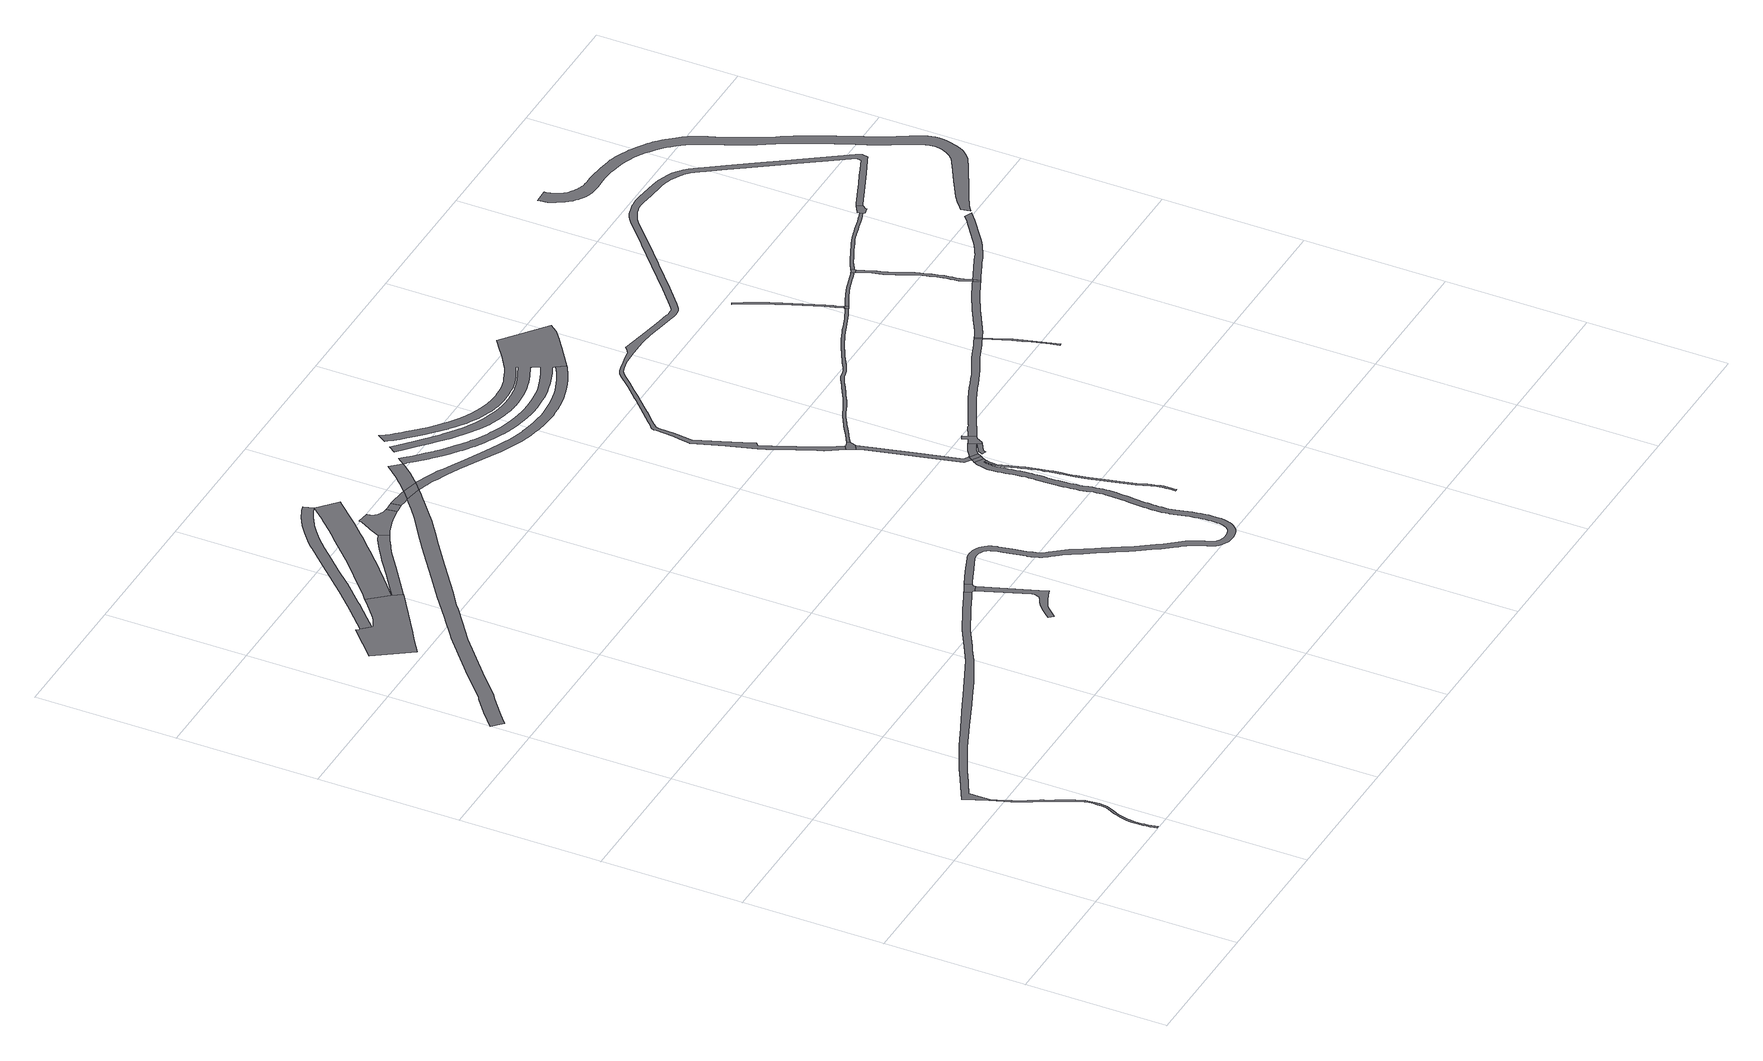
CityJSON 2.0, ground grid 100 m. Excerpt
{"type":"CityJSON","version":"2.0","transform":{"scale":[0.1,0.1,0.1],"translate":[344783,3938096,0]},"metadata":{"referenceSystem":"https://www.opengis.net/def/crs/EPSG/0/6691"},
"CityObjects":{
"road1":{"type":"Road","attributes":{"RoadStructureAttribute.sectionType":"1"},"geometry":[{"type":"MultiSurface","lod":"1","boundaries":[[[0,1,2,3,4,5,6,7,8,9,10,11,12,13,14,15,16,17,18,19,20,21,22,23,24,25,26,27,28,29,30,31,32,33,34,35,36,37,38,39,40,41,42,43,44,45,46,47,48,49,50,51,52,53,54,55,56,57,58,59,60,61,62,63,64,65,66,67,68,69,70,71,72,73,74,75,76,77,78,79,80,81,82,83,84,85,86,87,88,89,90,91,92,93,94,95,96,97,98,99,100,101,102,103,104,105,106,107,108,109,110,111,112,113,114,115,116,117,118,119,120,121,122,123,124,125,126,127,128,129,130,131,132,133,134,135,136,137,138,139,140,141,142,143,144,145,146,147,148,149,150]]]}]},
"road2":{"type":"Road","geometry":[{"type":"MultiSurface","lod":"1","boundaries":[[[151,152,153,154,155,156,157,158,159,160,161,162,163,164,165,166,167,168,169,170,171,172]]]}]},
"road3":{"type":"Road","attributes":{"function":"3","RoadStructureAttribute.sectionType":"1"},"geometry":[{"type":"MultiSurface","lod":"1","boundaries":[[[173,174,175,176,177,178,179,180,181,182,183,184,185,186,187,188,189,190,191,192,193,194,195,196,197,198,199,200,201,202,203,204,205,206,207,208,209,210,211,212,213,214,215,216,217,218,219]]]}]},
"road4":{"type":"Road","attributes":{"function":"1","RoadStructureAttribute.sectionType":"1"},"geometry":[{"type":"MultiSurface","lod":"1","boundaries":[[[220,221,222,223,224,225,226,227,228,229,230,231,232,233,234,235,236,237,156,155,238,239,240,241,242,243,244,245,246,247,248,249,250,251,252,253,254]]]}]},
"road5":{"type":"Road","attributes":{"function":"1","RoadStructureAttribute.sectionType":"1"},"geometry":[{"type":"MultiSurface","lod":"1","boundaries":[[[169,255,256,257,258,259,260,261,262,263,264,265,266,267,268,269,270,170]]]}]},
"road6":{"type":"Road","attributes":{"function":"3","RoadStructureAttribute.sectionType":"1"},"geometry":[{"type":"MultiSurface","lod":"1","boundaries":[[[171,271,272,273,274,275,276,277,278,279,280,281,282,283,284,285,286,287,288,289,290,291,292,293,294,295,296,297,298,299,300,172]]]}]},
"road7":{"type":"Road","attributes":{"RoadStructureAttribute.sectionType":"1"},"geometry":[{"type":"MultiSurface","lod":"1","boundaries":[[[301,302,303,304,305,306,307,308,309,310,311,312,313,314,315,316,317,318,319,320,321,322,323]]]}]},
"road8":{"type":"Road","geometry":[{"type":"MultiSurface","lod":"1","boundaries":[[[324,0,150,325,326,327,301,323,328,329,330,331,332]]]}]},
"road9":{"type":"Road","geometry":[{"type":"MultiSurface","lod":"1","boundaries":[[[333,334,335,336,337,338,339,340,341,342,343,344,345,346,347,348,349,350,351,352,353,354,355,356,357,260,259,358,359,360,361,362,363,364,365,366]]]}]},
"road10":{"type":"Road","attributes":{"function":"1","RoadStructureAttribute.sectionType":"1"},"geometry":[{"type":"MultiSurface","lod":"1","boundaries":[[[367,368,369,366,365,370,371,372]]]}]},
"road11":{"type":"Road","attributes":{"function":"1","RoadStructureAttribute.sectionType":"7"},"geometry":[{"type":"MultiSurface","lod":"1","boundaries":[[[373,374,375,376,377,372,371,378,197]]]}]},
"road12":{"type":"Road","geometry":[{"type":"MultiSurface","lod":"1","boundaries":[[[196,379,373,197]]]}]},
"road13":{"type":"Road","attributes":{"RoadStructureAttribute.sectionType":"1"},"geometry":[{"type":"MultiSurface","lod":"1","boundaries":[[[331,380,381,382,383,384,385,386,387,388,389,390,391,392,393,394,395,396,397,398,399,400,401,402,403,404,405,406,407,408,409,410,411,412,413,414,415,416,417,418,419,420,421,422,423,424,425,426,427,428,429,430,431,432,433,434,435,436,437,438,439,440,441,442,443,444,445,446,447,448,449,450,451,452,453,454,455,456,457,458,459,460,461,462,463,464,465,466,467,468,469,470,471,472,473,474,475,476,477,478,479,480,481,482,483,484,485,486,487,488,489,490,491,492,493,494,495,496,497,498,499,500,501,502,503,504,505,506,507,508,509,510,511,512,513,514,515,516,517,518,519,520,521,522,523,524,525,526,527,528,529,530,531,532,533,534,535,536,537,538,539,540,541,542,543,544,545,546,547,548,549,550,551,552,553,554,555,556,557,558,559,560,561,562,563,564,565,566,567,568,569,570,571,572,573,574,575,576,577,578,579,580,581,582,583,584,585,586,587,588,589,590,591,592,593,594,595,596,597,598,599,600,601,602,603,604,605,606,607,608,609,610,611,612,613,614,615,616,617,618,619,620,621,622,623,624,625,626,627,628,629,630,631,632,633,634,635,636,637,638,639,640,641,642,643,644,645,646,647,648,649,650,651,652,653,654,655,656,657,658,659,660,661,662,663,664,665,666,667,668,669,670,671,672,673,674,675,676,677,678,679,680,681,682,683,684,685,686,687,688,689,690,691,692,693,694,695,696,697,698,699,700,701,702,703,704,705,706,707,708,332]]]}]},
"road14":{"type":"Road","attributes":{"function":"3","RoadStructureAttribute.sectionType":"1"},"geometry":[{"type":"MultiSurface","lod":"1","boundaries":[[[709,710,711,712,373,379,713,714,715,716]]]}]},
"road15":{"type":"Road","attributes":{"function":"1","RoadStructureAttribute.sectionType":"7"},"geometry":[{"type":"MultiSurface","lod":"1","boundaries":[[[717,718,719,720,721,722,723,724,725,726,727,728,729,730,731,732,733,734,735,736,737,738,739,740,741,742,743,744,745,746,747,748,749,750,751,752,753,754,755,756,379,196,757,758,759,760,761,762,763,764,765,766,767,768,769,770,771,772,773,774,775,776,777,778,779,780,781,782,783,784,785,786,787,788,789,790,791,792,793,794,795,796,797,798,799,800]]]}]},
"road16":{"type":"Road","attributes":{"RoadStructureAttribute.sectionType":"1"},"geometry":[{"type":"MultiSurface","lod":"1","boundaries":[[[801,802,803,804,805,806,807,808,809,810,811,812,813,814,815,816,817,818,819,820,821,822,823,824,825,826,827,828,829,830,831,832,833,834,835,836,837,838,839,840,841,842,843,844,845,846,847,848,849,850,851,852,853,854,855,856,857,858,859,860,861,862,863,864,865,866,867,868,869,870,871,872,873,874,875,876,877,878,879,880,881,882,883,884,885,886,887,888,889,890,891,892,893,894,895,896,897,898,899,900,901,902,903,904,905,906,907,908,909,910,911,912,913,914,915,916,917,918,919,920,921,922,923,924,925,926,927,928,929,545,544]]]}]},
"road17":{"type":"Road","attributes":{"RoadStructureAttribute.sectionType":"1"},"geometry":[{"type":"MultiSurface","lod":"1","boundaries":[[[930,931,932,933,934,935,936,937,938]]]}]},
"road18":{"type":"Road","geometry":[{"type":"MultiSurface","lod":"1","boundaries":[[[939,933,932,940,941,942,943,944,945,946,947,948,949,950,951,952]]]}]},
"road19":{"type":"Road","geometry":[{"type":"MultiSurface","lod":"1","boundaries":[[[953,954,955,937,956,957,958,549,548]]]}]},
"road20":{"type":"Road","geometry":[{"type":"MultiSurface","lod":"1","boundaries":[[[938,937,955,959,960,961,962,963]]]}]},
"road21":{"type":"Road","attributes":{"RoadStructureAttribute.sectionType":"1"},"geometry":[{"type":"MultiSurface","lod":"1","boundaries":[[[962,964,965,966,967,968,969,970,971,972,973,974,975,976,977,978,979,980,981,982,963]]]}]},
"road22":{"type":"Road","geometry":[{"type":"MultiSurface","lod":"1","boundaries":[[[983,984,985,986,987,988]]]}]},
"road23":{"type":"Road","geometry":[{"type":"MultiSurface","lod":"1","boundaries":[[[799,989,990,991,992,993,994,995,996,997,998,999,1000,1001,1002,1003,1004,1005,1006,1007,1008,1009,1010,1011,1012,1013,1014,1015,1016,1017,1018,1019,1020,1021,1022,1023,1024,1025,1026,1027,1028,1029,1030,1031,1032,1033,1034,1035,1036,1037,1038,1039,1040,1041,1042,1043,1044,1045,1046,1047,1048,1049,1050,1051,1052,1053,1054,1055,1056,1057,1058,1059,1060,1061,1062,1063,1064,1065,1066,1067,1068,1069,1070,1071,1072,1073,1074,1075,1076,1077,1078,1079,1080,1081,1082,1083,1084,1085,1086,1087,1088,1089,1090,1091,1092,1093,1094,1095,1096,1097,1098,1099,1100,1101,1102,1103,1104,1105,1106,1107,1108,1109,1110,1111,1112,1113,1114,1115,1116,1117,1118,1119,1120,1121,1122,1123,1124,1125,1126,1127,1128,1129,1130,1131,1132,1133,1134,1135,1136,1137,1138,1139,1140,1141,1142,1143,1144,1145,1146,1147,1148,1149,1150,1151,1152,1153,1154,1155,1156,1157,1158,1159,1160,1161,1162,1163,1164,1165,1166,1167,1168,1169,1170,1171,1172,1173,1174,1175,1176,1177,1178,1179,1180,1181,1182,1183,1184,1185,1186,1187,1188,1189,1190,1191,1192,1193,1194,1195,1196,1197,1198,1199,1200,1201,1202,1203,1204,1205,1206,1207,1208,1209,1210,1211,1212,715,1213,1214,1215,1216,1217,1218,1219,1220,1221,1222,1223,1224,1225,1226,1227,1228,1229,1230,1231,1232,1233,1234,1235,1236,1237,1238,1239,1240,1241,1242,1243,1244,1245,1246,1247,1248,1249,1250,1251,1252,1253,1254,1255,1256,1257,1258,1259,800]]]}]},
"road24":{"type":"Road","geometry":[{"type":"MultiSurface","lod":"1","boundaries":[[[1260,1261,1262,1263,974,973,988,987,1264,1265,1266,1267]]]}]},
"road25":{"type":"Road","attributes":{"RoadStructureAttribute.sectionType":"1"},"geometry":[{"type":"MultiSurface","lod":"1","boundaries":[[[1268,1269,1270,1271,1272,1273,1274,1275,1276,1277,1278,1279,1280,1281,1282,1283,1284,1285,1286,1287,1288,1289,1290,1291,1292,1293,1294,1295,1296,1297,1298,1299,1300,1301,1302,1303,1304,1305,1306,1307,1308,1309,1310,1311,1312,1313,1314,1315,1316,1317,1318,1319,1320,1321,1322,1323,1324,1325,1326,1327,1328,1329,1330,1331,1332,1333,1334,1335,1336,1337,1338,1339,1340,1341,1342,1343,1344,1345,1346,1347,1348,1349,1350,1351,1352,1353,1354,1355,1356,1357,1358,1359,1360,1361,1362,1363,1364,1365,1366,1367,1368,1369,1370,1371,1372,1373,1374,1375,942,941]]]}]},
"road26":{"type":"Road","attributes":{"RoadStructureAttribute.sectionType":"1"},"geometry":[{"type":"MultiSurface","lod":"1","boundaries":[[[1266,1376,1377,1378,1379,1380,1381,1382,1383,1384,1385,1386,1387,1388,1389,1390,1391,1392,1393,1394,1395,1396,1397,1398,1399,1400,1401,1402,1403,1404,1405,1406,1407,1408,1409,1410,1411,1412,1413,1414,1415,1416,1417,1418,1419,1420,1421,1422,1423,1424,1425,1426,1427,1428,1429,1430,1431,1432,1433,1267]]]}]},
"road27":{"type":"Road","geometry":[{"type":"MultiSurface","lod":"1","boundaries":[[[1434,1402,1401,1435]]]}]},
"road28":{"type":"Road","attributes":{"RoadStructureAttribute.sectionType":"1"},"geometry":[{"type":"MultiSurface","lod":"1","boundaries":[[[1401,1436,1437,1438,1439,1440,1441,1442,1443,1444,1445,1446,1447,1448,1449,1450,1451,1435]]]}]},
"road29":{"type":"Road","attributes":{"RoadStructureAttribute.sectionType":"1"},"geometry":[{"type":"MultiSurface","lod":"1","boundaries":[[[1452,1453,1454,1455,1456,1457,1458,1459,1460,1461,1462,1463,1464,1465,1466,1467,1468,1469,1470,1471,1472,1473,1474,1475,1476,1477,1478,1479,1480,1481,1482,1483,1484,1485,1486,1487,1488,1489,1490,1491,1492,1493,1494,1495]]]}]},
"road30":{"type":"Road","geometry":[{"type":"MultiSurface","lod":"1","boundaries":[[[1496,1497,1498,1495,1494,1499,1500,1324,1323,1501]]]}]},
"road31":{"type":"Road","attributes":{"RoadStructureAttribute.sectionType":"1"},"geometry":[{"type":"MultiSurface","lod":"1","boundaries":[[[951,1502,1503,1504,1505,1506,1507,1508,1509,1510,1511,1512,1513,1514,1515,1516,1517,1518,1519,1520,1521,1522,1523,1524,1525,1526,1527,1528,1529,1530,1531,1532,1533,1534,1535,1536,1537,1538,1539,1540,1541,1542,1543,1544,1545,1546,1547,1548,1549,1550,1551,1552,1553,1554,1555,1556,1557,1558,1559,1560,1561,1562,1563,1564,1565,1566,1567,1568,1569,1570,1571,1572,1573,1574,1575,1576,1577,1578,1579,1580,1581,1582,1583,1584,1585,1586,1587,1588,1589,1590,1591,1592,1593,1594,1595,1596,1597,1598,1599,1600,1601,1602,1603,1604,1605,1606,1607,1608,1609,1610,1611,1612,1613,1614,1615,1616,1617,1618,1619,1620,1621,1622,1623,1624,1625,1626,1627,1628,1629,1630,1631,1632,1633,1634,1635,1636,1637,1638,1639,1640,1641,1642,1643,1644,1645,1646,1647,1648,1649,1650,1651,1652,1653,1654,1655,1656,1657,1658,1659,1660,1661,1662,1663,1664,1665,1666,1667,1668,1669,1670,1671,1672,1673,1674,1675,1676,1677,1678,1679,1680,1681,1682,1683,1684,1685,1686,1687,1688,1689,1690,1691,1692,1693,1694,1695,1696,1697,1698,1699,1700,1701,1702,1703,952]]]}]},
"road32":{"type":"Road","attributes":{"RoadStructureAttribute.sectionType":"1"},"geometry":[{"type":"MultiSurface","lod":"1","boundaries":[[[1704,1705,1706,1707,1708,1709,1710,1711,1712,1713,1714,1715,1716,1717,1718,1719,1720,1721,1722,1723,1724,1725,1726,1727,1728,1729,1730,1731,1732,1733,1734,1735,1736,1737,1434,1435]]]}]},
"road33":{"type":"Road","attributes":{"RoadStructureAttribute.sectionType":"1"},"geometry":[{"type":"MultiSurface","lod":"1","boundaries":[[[1738,1739,1740,1741,1742,1743,1744,1745,1746,1747,1748,1749,1750,1751,1752,1753,1754,1755,1756,1757,1758,1759,1760,1761,1762,1763,1764,1765,1766,1767,1496,1501]]]}]},
"road34":{"type":"Road","geometry":[{"type":"MultiSurface","lod":"1","boundaries":[[[1768,1769,1770,1771,1772,1773,1754,1753,1774,1775,1776,1777,1778]]]}]},
"road35":{"type":"Road","attributes":{"RoadStructureAttribute.sectionType":"1"},"geometry":[{"type":"MultiSurface","lod":"1","boundaries":[[[1777,1779,1780,1781,1782,1783,1784,1785,1786,1787,1788,1789,1790,1791,1792,1793,1794,1795,1796,1797,1798,1799,1800,1801,1802,1803,1804,1805,1806,1807,1720,1808,1809,1810,1811,1812,1813,1814,1815,1816,1817,1818,1819,1820,1821,1822,1823,1824,1825,1826,1827,1828,1829,1830,1831,1832,1833,1834,1835,1836,1837,1778]]]}]},
"road36":{"type":"Road","geometry":[{"type":"MultiSurface","lod":"1","boundaries":[[[1838,1808,1720,1719]]]}]},
"road37":{"type":"Road","attributes":{"RoadStructureAttribute.sectionType":"1"},"geometry":[{"type":"MultiSurface","lod":"1","boundaries":[[[1839,1840,1841,1842,1843,1844,1845,1846,1847,1848,1849,1850,1851,1852,1853,1854,1855,1856,1857,1858,1772,1771,1859,1860,1861,1862,1863,1864,1865,1866,1867,1868,1869,1870,1871,1872,1873,1874,1875,1876,1877,1878,1879]]]}]},
"road38":{"type":"Road","attributes":{"RoadStructureAttribute.sectionType":"1"},"geometry":[{"type":"MultiSurface","lod":"1","boundaries":[[[1880,1881,1882,1883,1884,1885,1886,1887,1888,1889,1890,1891,1892,1893,1894,1895,1896,1897,1898,1808,1838,1899,1900,1901,1902,1903,1904,1905,1906,1907,1908,1909,1910,1911,1912,1913,1914,1915,1916,1917,1918,1919,1920,1921,1922]]]}]},
"road39":{"type":"Road","geometry":[{"type":"MultiSurface","lod":"1","boundaries":[[[1923,1924,1925,1926,1927,1604,1603,1928,1929,1930,1839,1879]]]}]},
"road40":{"type":"Road","attributes":{"RoadStructureAttribute.sectionType":"1"},"geometry":[{"type":"MultiSurface","lod":"1","boundaries":[[[1931,1932,1933,1934,1935,1936,1937,1938,1939,1940,1941,1942,1943,1944,1945,1946,1947,1948,1949,1950,1951,1952,1953,1954,1955,1956,1957,1958,1959,1960,1961,1962,1963,1964,1965,1966,1967,1968,1969,1970,1971,1972,1973,1974,1975,1976,1977,1978,1979,1980,1981,1982,1983,1984,1985,1986,1987,1988,1989,1990,1991,1992,1993,1994,1995,1996,1997,1998,1999,2000,2001,2002,2003,2004,2005,2006,2007,2008,2009,2010,2011,2012,2013,2014,2015,2016,2017,2018,2019,2020,2021,2022,2023,2024,2025,2026,2027,2028,2029,2030,2031,2032,2033,2034,2035,2036,2037,2038,2039,2040,2041,2042,2043,2044,2045,2046,2047,2048,2049,2050,2051,2052,2053,2054,2055,2056,2057,2058,2059,2060,2061,2062,2063,2064,2065,2066,2067,2068,2069,2070,2071,2072,2073,2074,2075,2076,2077,2078,2079,2080,2081,2082,2083,2084,2085,2086,2087,2088,2089,2090,2091,2092,2093,2094,2095,2096,2097,2098,2099,2100,2101,2102,2103,2104,2105,2106,2107,2108,2109,2110,2111,2112,2113,2114,2115,2116,2117,2118,2119,2120,2121,2122,2123,2124,2125,2126,2127,2128,2129,2130,2131,2132,2133,2134,2135,2136,2137,2138,2139,2140,2141,2142,2143,2144,2145,2146]]]}]}
},
"vertices":[
[2637,2237,0],[2587,2215,0],[2526,2187,0],[2465,2159,0],[2404,2130,0],[2371,2115,0],[2337,2099,0],[2303,2083,0],[2270,2066,0],[2228,2043,0],[2217,2037,0],[2191,2022,0],[2188,2020,0],[2149,1996,0],[2110,1973,0],[1976,1897,0],[1635,1746,0],[1580,1722,0],[1537,1703,0],[1242,1572,0],[1205,1555,0],[1126,1521,0],[1119,1517,0],[1092,1504,0],[1064,1490,0],[1036,1476,0],[1009,1462,0],[975,1445,0],[940,1427,0],[906,1410,0],[872,1392,0],[619,1253,0],[686,1090,0],[702,1046,0],[718,1002,0],[734,958,0],[754,915,0],[767,889,0],[782,863,0],[797,838,0],[811,813,0],[821,795,0],[830,777,0],[839,759,0],[848,740,0],[863,712,0],[879,684,0],[893,657,0],[907,628,0],[919,600,0],[931,571,0],[941,542,0],[948,513,0],[951,484,0],[952,454,0],[950,425,0],[946,396,0],[938,372,0],[926,348,0],[914,323,0],[903,298,0],[896,273,0],[889,248,0],[883,223,0],[879,198,0],[877,173,0],[876,147,0],[877,122,0],[879,96,0],[882,73,0],[886,50,0],[890,27,0],[895,5,0],[909,8,0],[905,30,0],[901,53,0],[896,75,0],[894,98,0],[892,122,0],[891,147,0],[892,172,0],[894,196,0],[898,221,0],[903,245,0],[910,269,0],[917,293,0],[927,317,0],[940,341,0],[952,366,0],[960,393,0],[965,423,0],[967,454,0],[966,485,0],[963,516,0],[955,546,0],[945,576,0],[933,606,0],[920,634,0],[907,663,0],[892,692,0],[876,719,0],[861,747,0],[852,765,0],[843,784,0],[834,802,0],[824,820,0],[810,846,0],[795,871,0],[781,896,0],[767,921,0],[748,963,0],[744,975,0],[732,1007,0],[716,1051,0],[700,1095,0],[697,1171,0],[698,1240,0],[881,1340,0],[895,1348,0],[929,1365,0],[935,1368,0],[963,1383,0],[997,1400,0],[1031,1418,0],[1059,1431,0],[1086,1445,0],[1114,1459,0],[1140,1472,0],[1354,1563,0],[1571,1653,0],[1637,1681,0],[1788,1747,0],[1999,1853,0],[2034,1872,0],[2068,1891,0],[2101,1911,0],[2135,1930,0],[2174,1953,0],[2214,1977,0],[2243,1994,0],[2253,2000,0],[2281,2015,0],[2293,2022,0],[2325,2038,0],[2359,2054,0],[2392,2069,0],[2425,2085,0],[2486,2113,0],[2547,2141,0],[2608,2169,0],[2657,2191,0],
[850,5573,0],[726,5466,0],[697,5451,0],[639,5421,0],[631,5429,0],[579,5483,0],[577,5481,0],[574,5485,0],[556,5503,0],[551,5498,0],[344,5303,0],[519,5050,0],[566,5083,0],[638,5133,0],[661,5149,0],[687,5167,0],[956,5350,0],[1034,5403,0],[1037,5406,0],[995,5464,0],[991,5470,0],[880,5599,0],
[90,4230,0],[162,4291,0],[275,4382,0],[325,4417,0],[497,4577,0],[781,4824,0],[863,4886,0],[922,4930,0],[1044,5022,0],[1086,5055,0],[1135,5090,0],[1189,5130,0],[1430,5307,0],[1621,5447,0],[1636,5458,0],[1722,5521,0],[1828,5599,0],[1923,5675,0],[1990,5729,0],[2037,5770,0],[2055,5785,0],[2060,5790,0],[2090,5816,0],[2093,5819,0],[1967,5838,0],[1928,5805,0],[1918,5797,0],[1886,5771,0],[1816,5715,0],[1669,5613,0],[1541,5521,0],[1427,5438,0],[1283,5331,0],[1270,5322,0],[1109,5200,0],[938,5069,0],[892,5034,0],[780,4947,0],[748,4923,0],[720,4900,0],[432,4650,0],[263,4494,0],[243,4479,0],[234,4473,0],[120,4383,0],[2,4278,0],[71,4210,0],
[1603,6398,0],[1595,6395,0],[1567,6385,0],[1557,6382,0],[1496,6354,0],[1422,6311,0],[1355,6262,0],[1290,6206,0],[1247,6167,0],[1224,6143,0],[1121,6036,0],[931,5830,0],[885,5783,0],[767,5664,0],[741,5639,0],[732,5631,0],[729,5627,0],[724,5622,0],[706,5501,0],[820,5611,0],[836,5627,0],[985,5778,0],[989,5782,0],[1088,5890,0],[1175,5985,0],[1265,6077,0],[1300,6113,0],[1340,6150,0],[1402,6203,0],[1454,6242,0],[1463,6248,0],[1531,6287,0],[1587,6314,0],[1625,6327,0],[1626,6328,0],
[1281,5580,0],[1417,5678,0],[1503,5729,0],[1520,5740,0],[1569,5764,0],[1536,5831,0],[1500,5815,0],[1438,5778,0],[1437,5777,0],[1391,5748,0],[1338,5712,0],[1292,5680,0],[1285,5675,0],[1185,5601,0],[1151,5576,0],[1041,5496,0],
[1078,5545,0],[1185,5639,0],[1210,5661,0],[1247,5695,0],[1255,5702,0],[1323,5766,0],[1336,5778,0],[1393,5833,0],[1477,5916,0],[1501,5941,0],[1585,6026,0],[1635,6078,0],[1725,6175,0],[1756,6210,0],[1627,6326,0],[1626,6327,0],[1541,6234,0],[1514,6204,0],[1446,6133,0],[1390,6075,0],[1389,6074,0],[1332,6018,0],[1310,5996,0],[1282,5968,0],[1213,5901,0],[1138,5830,0],[1084,5781,0],[1078,5775,0],[917,5631,0],[904,5620,0],
[2681,2180,0],[2809,1840,0],[2815,1824,0],[2800,1785,0],[2780,1774,0],[2750,1756,0],[2721,1735,0],[2695,1711,0],[2671,1686,0],[2649,1660,0],[2626,1635,0],[2656,1608,0],[2679,1633,0],[2701,1659,0],[2723,1683,0],[2727,1686,0],[2743,1696,0],[2768,1710,0],[2794,1722,0],[2844,1743,0],[2887,1760,0],[2864,1822,0],[2723,2196,0],
[2648,2242,0],[2666,2191,0],[2672,2189,0],[2676,2187,0],[2725,2213,0],[2725,2217,0],[2729,2221,0],[2735,2226,0],[2715,2272,0],
[1808,5912,0],[1799,5912,0],[1788,5914,0],[1776,5917,0],[1764,5921,0],[1757,5924,0],[1750,5928,0],[1742,5934,0],[1734,5940,0],[1727,5947,0],[1721,5954,0],[1716,5962,0],[1714,5967,0],[1712,5973,0],[1710,5978,0],[1710,5983,0],[1709,5989,0],[1710,5997,0],[1626,6010,0],[1624,6002,0],[1621,5990,0],[1617,5980,0],[1607,5961,0],[1576,5906,0],[1554,5867,0],[1590,5775,0],[1591,5775,0],[1610,5785,0],[1698,5815,0],[1750,5827,0],[1756,5828,0],[1803,5835,0],[1823,5838,0],[1813,5911,0],
[1872,5912,0],[1864,5912,0],[1831,5911,0],[1830,5839,0],[1892,5843,0],[1882,5913,0],
[2038,5900,0],[2018,5903,0],[1974,5908,0],[1938,5911,0],[1890,5913,0],[1934,5841,0],
[2154,5873,0],
[2736,2227,0],[2754,2235,0],[2804,2257,0],[2843,2274,0],[2988,2334,0],[2998,2338,0],[3017,2341,0],[3028,2341,0],[3040,2340,0],[3051,2338,0],[3061,2334,0],[3072,2329,0],[3083,2323,0],[3092,2316,0],[3100,2307,0],[3108,2296,0],[3113,2283,0],[3117,2270,0],[3122,2256,0],[3123,2253,0],[3133,2207,0],[3161,2055,0],[3163,2049,0],[3169,2025,0],[3176,2001,0],[3185,1978,0],[3194,1958,0],[3195,1956,0],[3210,1935,0],[3215,1929,0],[3227,1915,0],[3245,1895,0],[3262,1875,0],[3273,1859,0],[3284,1843,0],[3304,1811,0],[3324,1779,0],[3344,1746,0],[3366,1711,0],[3388,1676,0],[3409,1641,0],[3410,1640,0],[3430,1606,0],[3452,1570,0],[3474,1534,0],[3496,1497,0],[3518,1461,0],[3538,1432,0],[3557,1404,0],[3577,1375,0],[3597,1347,0],[3612,1326,0],[3626,1306,0],[3641,1285,0],[3657,1265,0],[3673,1245,0],[3680,1237,0],[3688,1227,0],[3702,1211,0],[3713,1196,0],[3724,1178,0],[3735,1158,0],[3745,1137,0],[3755,1116,0],[3762,1099,0],[3768,1079,0],[3779,1053,0],[3783,1047,0],[3796,1028,0],[3810,1014,0],[3825,1002,0],[3841,992,0],[3859,983,0],[3875,978,0],[3891,975,0],[3906,973,0],[3922,973,0],[3944,975,0],[3966,979,0],[3988,987,0],[4010,999,0],[4026,1014,0],[4040,1030,0],[4051,1046,0],[4060,1065,0],[4061,1068,0],[4068,1088,0],[4071,1112,0],[4072,1132,0],[4073,1150,0],[4073,1151,0],[4073,1173,0],[4072,1196,0],[4071,1219,0],[4068,1240,0],[4064,1270,0],[4059,1299,0],[4054,1328,0],[4048,1356,0],[4041,1383,0],[4034,1409,0],[4028,1433,0],[4028,1435,0],[4023,1456,0],[4020,1478,0],[4017,1502,0],[4016,1525,0],[4015,1548,0],[4015,1566,0],[4015,1583,0],[4016,1602,0],[4017,1621,0],[4017,1643,0],[4018,1664,0],[4019,1685,0],[4020,1705,0],[4021,1728,0],[4024,1752,0],[4026,1777,0],[4027,1803,0],[4029,1827,0],[4030,1851,0],[4030,1876,0],[4029,1901,0],[4028,1923,0],[4026,1945,0],[4023,1967,0],[4020,1990,0],[4015,2015,0],[4009,2038,0],[4004,2059,0],[4000,2078,0],[3997,2097,0],[3995,2117,0],[3993,2137,0],[3990,2159,0],[3988,2185,0],[3985,2212,0],[3983,2237,0],[3981,2262,0],[3980,2287,0],[3980,2313,0],[3980,2340,0],[3980,2367,0],[3979,2386,0],[3978,2404,0],[3977,2423,0],[3976,2443,0],[3973,2472,0],[3969,2501,0],[3964,2529,0],[3960,2556,0],[3956,2582,0],[3951,2607,0],[3947,2631,0],[3945,2654,0],[3944,2668,0],[3943,2682,0],[3943,2695,0],[3943,2705,0],[3945,2716,0],[3949,2729,0],[3954,2744,0],[3955,2750,0],[3961,2748,0],[3976,2745,0],[3977,2752,0],[3984,2763,0],[3986,2766,0],[3924,2802,0],[3921,2796,0],[3918,2790,0],[3915,2785,0],[3912,2779,0],[3908,2764,0],[3906,2758,0],[3901,2743,0],[3897,2727,0],[3894,2712,0],[3893,2696,0],[3893,2681,0],[3894,2665,0],[3895,2649,0],[3898,2624,0],[3902,2599,0],[3906,2573,0],[3911,2548,0],[3915,2521,0],[3919,2493,0],[3923,2466,0],[3926,2438,0],[3928,2420,0],[3929,2402,0],[3929,2384,0],[3930,2366,0],[3930,2339,0],[3930,2313,0],[3930,2286,0],[3931,2260,0],[3933,2233,0],[3935,2207,0],[3938,2180,0],[3941,2153,0],[3943,2132,0],[3945,2111,0],[3948,2090,0],[3951,2069,0],[3955,2047,0],[3961,2025,0],[3966,2004,0],[3971,1982,0],[3974,1961,0],[3976,1940,0],[3978,1919,0],[3979,1899,0],[3980,1875,0],[3980,1852,0],[3979,1829,0],[3978,1806,0],[3976,1781,0],[3974,1757,0],[3972,1732,0],[3970,1708,0],[3969,1687,0],[3968,1665,0],[3967,1644,0],[3967,1623,0],[3966,1604,0],[3965,1585,0],[3965,1566,0],[3965,1547,0],[3966,1522,0],[3967,1500,0],[3968,1497,0],[3970,1472,0],[3973,1453,0],[3974,1447,0],[3979,1421,0],[3986,1396,0],[3993,1370,0],[3999,1345,0],[4005,1318,0],[4010,1290,0],[4015,1262,0],[4019,1235,0],[4021,1214,0],[4023,1193,0],[4023,1172,0],[4023,1162,0],[4023,1152,0],[4022,1134,0],[4021,1117,0],[4019,1100,0],[4014,1084,0],[4007,1072,0],[4000,1060,0],[3991,1049,0],[3980,1040,0],[3967,1033,0],[3952,1027,0],[3936,1024,0],[3921,1023,0],[3910,1023,0],[3899,1024,0],[3893,1025,0],[3888,1027,0],[3877,1030,0],[3865,1036,0],[3854,1043,0],[3844,1051,0],[3834,1061,0],[3823,1077,0],[3815,1096,0],[3809,1116,0],[3801,1136,0],[3790,1158,0],[3779,1181,0],[3768,1202,0],[3757,1220,0],[3755,1223,0],[3741,1242,0],[3726,1260,0],[3711,1278,0],[3696,1296,0],[3681,1315,0],[3667,1335,0],[3652,1355,0],[3638,1375,0],[3618,1404,0],[3598,1432,0],[3579,1460,0],[3560,1488,0],[3539,1523,0],[3517,1559,0],[3495,1596,0],[3483,1616,0],[3473,1632,0],[3452,1667,0],[3430,1703,0],[3408,1738,0],[3392,1762,0],[3345,1843,0],[3300,1906,0],[3265,1949,0],[3242,1975,0],[3229,2002,0],[3217,2040,0],[3207,2081,0],[3189,2171,0],[3172,2259,0],[3171,2267,0],[3169,2271,0],[3165,2285,0],[3160,2301,0],[3152,2320,0],[3139,2339,0],[3125,2353,0],[3111,2364,0],[3096,2374,0],[3079,2381,0],[3063,2386,0],[3047,2389,0],[3031,2391,0],[3014,2391,0],[2985,2386,0],[2974,2382,0],[2835,2325,0],[2784,2303,0],[2716,2273,0],
[2150,6007,0],[2136,5993,0],[2082,5938,0],[2061,5920,0],[2222,5941,0],[2225,5944,0],[2302,6035,0],[2237,6109,0],
[3647,5619,0],[3616,5602,0],[3580,5582,0],[3546,5566,0],[3511,5551,0],[3481,5540,0],[3443,5527,0],[3410,5518,0],[3373,5509,0],[3330,5500,0],[3302,5496,0],[3293,5494,0],[3258,5490,0],[3223,5487,0],[3189,5486,0],[3156,5486,0],[3120,5488,0],[3083,5492,0],[3076,5493,0],[3038,5498,0],[2989,5507,0],[2957,5514,0],[2955,5514,0],[2920,5523,0],[2884,5534,0],[2841,5549,0],[2799,5565,0],[2760,5581,0],[2705,5607,0],[2626,5646,0],[2608,5655,0],[2536,5692,0],[2399,5765,0],[2369,5781,0],[2329,5802,0],[2293,5819,0],[2256,5834,0],[2242,5840,0],[2189,5861,0],[2157,5872,0],[2115,5815,0],[2117,5814,0],[2138,5808,0],[2165,5800,0],[2167,5799,0],[2205,5785,0],[2248,5767,0],[2250,5766,0],[2307,5741,0],[2332,5729,0],[2356,5718,0],[2409,5691,0],[2625,5576,0],[2702,5537,0],[2752,5513,0],[2821,5482,0],[2822,5481,0],[2863,5467,0],[2901,5456,0],[2939,5446,0],[2976,5438,0],[3027,5429,0],[3075,5422,0],[3114,5418,0],[3155,5416,0],[3163,5416,0],[3190,5416,0],[3227,5417,0],[3265,5420,0],[3303,5425,0],[3343,5431,0],[3357,5434,0],[3388,5440,0],[3428,5450,0],[3463,5460,0],[3505,5474,0],[3537,5486,0],[3575,5502,0],[3611,5520,0],[3650,5540,0],[3677,5556,0],[3703,5571,0],[3711,5576,0],[3670,5633,0],
[3960,2743,0],[3957,2732,0],[3955,2721,0],[3954,2710,0],[3953,2700,0],[3952,2689,0],[3952,2679,0],[3953,2669,0],[3955,2649,0],[3961,2629,0],[3967,2609,0],[3973,2589,0],[3980,2568,0],[3986,2548,0],[3993,2528,0],[3999,2507,0],[4006,2487,0],[4012,2466,0],[4018,2445,0],[4024,2424,0],[4028,2404,0],[4032,2383,0],[4035,2363,0],[4039,2343,0],[4042,2327,0],[4046,2311,0],[4049,2294,0],[4052,2277,0],[4054,2263,0],[4056,2249,0],[4057,2235,0],[4059,2220,0],[4061,2205,0],[4062,2189,0],[4065,2173,0],[4067,2158,0],[4071,2138,0],[4075,2118,0],[4079,2098,0],[4084,2078,0],[4090,2053,0],[4097,2028,0],[4103,2002,0],[4110,1977,0],[4116,1953,0],[4122,1928,0],[4127,1904,0],[4134,1880,0],[4140,1854,0],[4146,1829,0],[4153,1803,0],[4160,1778,0],[4168,1756,0],[4177,1733,0],[4186,1710,0],[4193,1687,0],[4199,1669,0],[4204,1650,0],[4208,1631,0],[4211,1612,0],[4213,1589,0],[4214,1567,0],[4214,1545,0],[4214,1523,0],[4229,1523,0],[4229,1545,0],[4229,1567,0],[4228,1590,0],[4226,1613,0],[4223,1634,0],[4218,1653,0],[4213,1673,0],[4208,1692,0],[4200,1716,0],[4191,1739,0],[4182,1761,0],[4174,1783,0],[4167,1807,0],[4161,1832,0],[4154,1858,0],[4148,1884,0],[4142,1908,0],[4136,1932,0],[4130,1956,0],[4124,1980,0],[4118,2006,0],[4111,2031,0],[4105,2056,0],[4099,2082,0],[4094,2102,0],[4090,2121,0],[4085,2141,0],[4082,2160,0],[4079,2176,0],[4077,2191,0],[4075,2206,0],[4074,2222,0],[4072,2236,0],[4071,2250,0],[4069,2265,0],[4067,2280,0],[4064,2297,0],[4061,2314,0],[4057,2330,0],[4054,2346,0],[4050,2366,0],[4046,2386,0],[4043,2407,0],[4038,2427,0],[4033,2449,0],[4026,2470,0],[4020,2491,0],[4014,2512,0],[4007,2532,0],[4000,2552,0],[3994,2573,0],[3988,2593,0],[3981,2613,0],[3975,2633,0],[3970,2652,0],[3967,2670,0],[3967,2679,0],[3967,2687,0],[3967,2689,0],[3968,2699,0],[3968,2708,0],[3970,2719,0],[3972,2729,0],[3975,2740,0],
[3927,2880,0],[3846,3198,0],[3756,3556,0],[3717,3535,0],[3727,3518,0],[3731,3511,0],[3896,2858,0],[3941,2828,0],[3960,2858,0],
[3691,3582,0],[3764,3587,0],[3769,3604,0],[3758,3621,0],[3753,3619,0],[3748,3617,0],[3744,3615,0],[3739,3614,0],[3735,3613,0],[3731,3612,0],[3727,3611,0],[3724,3611,0],[3720,3612,0],[3686,3591,0],
[3991,2775,0],[3998,2787,0],[4001,2793,0],[3937,2822,0],[3932,2815,0],[3928,2808,0],
[4004,2798,0],[4010,2807,0],[4015,2815,0],[4019,2821,0],[3965,2855,0],
[4020,2824,0],[4025,2832,0],[4027,2833,0],[4039,2843,0],[4051,2850,0],[4060,2855,0],[4070,2861,0],[4082,2866,0],[4094,2872,0],[4110,2879,0],[4088,2929,0],[4071,2922,0],[4059,2916,0],[4046,2910,0],[4034,2904,0],[4022,2897,0],[4007,2888,0],[3993,2877,0],[3979,2865,0],
[4041,2830,0],[4029,2797,0],[4058,2787,0],[4066,2810,0],[4128,2848,0],[4112,2874,0],
[3871,5691,0],[3943,5745,0],[3946,5747,0],[4015,5803,0],[4062,5862,0],[3762,6098,0],[3693,6044,0],[3646,6008,0],[3617,5988,0],[3594,5972,0],[3532,5930,0],[3526,5926,0],[3525,5925,0],[3481,5903,0],[3444,5886,0],[3411,5872,0],[3385,5862,0],[3362,5855,0],[3339,5850,0],[3305,5844,0],[3274,5840,0],[3249,5838,0],[3220,5837,0],[3194,5838,0],[3164,5841,0],[3132,5845,0],[3108,5850,0],[3084,5855,0],[3055,5864,0],[3026,5874,0],[2992,5888,0],[2958,5904,0],[2926,5921,0],[2900,5936,0],[2872,5954,0],[2839,5977,0],[2803,6004,0],[2766,6035,0],[2728,6068,0],[2727,6069,0],[2689,6104,0],[2651,6143,0],[2624,6171,0],[2603,6192,0],[2574,6224,0],[2555,6247,0],[2536,6272,0],[2516,6299,0],[2510,6309,0],[2468,6248,0],[2479,6233,0],[2505,6201,0],[2532,6170,0],[2563,6137,0],[2601,6098,0],[2650,6051,0],[2693,6012,0],[2700,6006,0],[2715,5993,0],[2737,5973,0],[2771,5945,0],[2773,5943,0],[2807,5917,0],[2842,5892,0],[2874,5870,0],[2902,5854,0],[2929,5839,0],[2956,5825,0],[2985,5813,0],[3013,5802,0],[3041,5792,0],[3067,5785,0],[3097,5779,0],[3127,5773,0],[3158,5770,0],[3164,5769,0],[3190,5767,0],[3201,5767,0],[3218,5767,0],[3247,5767,0],[3279,5769,0],[3311,5773,0],[3343,5778,0],[3372,5784,0],[3402,5792,0],[3433,5802,0],[3460,5813,0],[3487,5825,0],[3523,5843,0],[3553,5859,0],[3557,5862,0],[3563,5849,0],[3557,5845,0],[3509,5822,0],[3475,5807,0],[3443,5794,0],[3408,5781,0],[3377,5771,0],[3349,5764,0],[3326,5759,0],[3296,5755,0],[3295,5755,0],[3289,5754,0],[3258,5751,0],[3230,5749,0],[3203,5748,0],[3201,5748,0],[3200,5748,0],[3179,5749,0],[3144,5752,0],[3109,5757,0],[3083,5761,0],[3055,5768,0],[3025,5776,0],[2993,5787,0],[2956,5801,0],[2917,5817,0],[2884,5833,0],[2858,5847,0],[2829,5864,0],[2789,5889,0],[2751,5916,0],[2750,5917,0],[2712,5946,0],[2689,5964,0],[2663,5985,0],[2624,6018,0],[2613,6028,0],[2550,6084,0],[2475,6151,0],[2429,6191,0],[2392,6142,0],[2394,6141,0],[2449,6094,0],[2502,6048,0],[2580,5977,0],[2619,5943,0],[2651,5915,0],[2686,5885,0],[2719,5860,0],[2756,5833,0],[2795,5808,0],[2840,5780,0],[2859,5768,0],[2874,5760,0],[2881,5756,0],[2905,5743,0],[2931,5732,0],[2957,5722,0],[2992,5710,0],[3029,5699,0],[3062,5691,0],[3091,5685,0],[3120,5681,0],[3146,5678,0],[3150,5678,0],[3180,5677,0],[3182,5676,0],[3217,5676,0],[3254,5678,0],[3285,5680,0],[3309,5683,0],[3315,5684,0],[3345,5689,0],[3382,5697,0],[3417,5706,0],[3446,5715,0],[3477,5727,0],[3507,5739,0],[3525,5746,0],[3537,5752,0],[3538,5752,0],[3556,5760,0],[3579,5770,0],[3584,5772,0],[3595,5777,0],[3598,5778,0],[3602,5769,0],[3611,5751,0],[3626,5719,0],[3606,5708,0],[3595,5703,0],[3564,5688,0],[3527,5672,0],[3492,5659,0],[3446,5643,0],[3402,5629,0],[3388,5626,0],[3358,5621,0],[3328,5616,0],[3285,5612,0],[3244,5610,0],[3213,5609,0],[3201,5609,0],[3183,5610,0],[3154,5612,0],[3134,5614,0],[3114,5616,0],[3100,5618,0],[3067,5623,0],[3030,5630,0],[2998,5637,0],[2967,5645,0],[2944,5652,0],[2939,5654,0],[2914,5663,0],[2875,5679,0],[2851,5690,0],[2833,5698,0],[2791,5719,0],[2767,5731,0],[2741,5747,0],[2718,5762,0],[2706,5769,0],[2659,5802,0],[2625,5827,0],[2574,5867,0],[2542,5892,0],[2517,5914,0],[2511,5920,0],[2470,5958,0],[2409,6018,0],[2365,6062,0],[2344,6085,0],[2317,6019,0],[2319,6017,0],[2363,5972,0],[2425,5912,0],[2443,5895,0],[2467,5872,0],[2500,5843,0],[2533,5816,0],[2586,5775,0],[2602,5763,0],[2621,5749,0],[2670,5715,0],[2676,5711,0],[2707,5692,0],[2735,5675,0],[2762,5661,0],[2805,5639,0],[2849,5619,0],[2890,5602,0],[2896,5600,0],[2918,5592,0],[2948,5583,0],[2983,5574,0],[2985,5573,0],[3005,5569,0],[3017,5566,0],[3054,5559,0],[3057,5559,0],[3065,5558,0],[3105,5552,0],[3148,5547,0],[3180,5545,0],[3213,5544,0],[3247,5545,0],[3258,5546,0],[3290,5547,0],[3336,5552,0],[3369,5556,0],[3401,5562,0],[3438,5571,0],[3479,5582,0],[3517,5594,0],[3548,5605,0],[3598,5625,0],[3637,5642,0],[3656,5650,0],[3660,5652,0],
[4144,3001,0],[4118,2987,0],[4128,2947,0],[4101,2934,0],[4142,2857,0],[4163,2901,0],[4185,2913,0],[4159,2961,0],
[3781,3612,0],[3806,3628,0],[3832,3644,0],[3842,3650,0],[3862,3663,0],[3895,3684,0],[3931,3707,0],[3938,3711,0],[3948,3717,0],[3968,3729,0],[4005,3750,0],[4039,3767,0],[4075,3782,0],[4111,3798,0],[4146,3815,0],[4153,3819,0],[4159,3822,0],[4182,3835,0],[4217,3855,0],[4252,3875,0],[4274,3888,0],[4287,3895,0],[4312,3910,0],[4336,3925,0],[4359,3939,0],[4384,3950,0],[4398,3955,0],[4414,3959,0],[4430,3962,0],[4447,3967,0],[4460,3973,0],[4477,3981,0],[4490,3988,0],[4506,3997,0],[4534,4015,0],[4562,4031,0],[4594,4049,0],[4625,4066,0],[4646,4077,0],[4657,4084,0],[4689,4100,0],[4711,4111,0],[4721,4116,0],[4753,4131,0],[4785,4145,0],[4817,4158,0],[4846,4169,0],[4874,4179,0],[4904,4189,0],[4933,4200,0],[4964,4213,0],[4994,4226,0],[5025,4240,0],[5043,4248,0],[5055,4253,0],[5060,4255,0],[5051,4274,0],[5047,4271,0],[5016,4258,0],[4986,4244,0],[4956,4231,0],[4925,4219,0],[4897,4208,0],[4868,4198,0],[4839,4188,0],[4810,4177,0],[4777,4163,0],[4744,4149,0],[4712,4134,0],[4680,4118,0],[4648,4101,0],[4616,4084,0],[4584,4066,0],[4552,4049,0],[4524,4032,0],[4496,4015,0],[4479,4005,0],[4468,3999,0],[4440,3986,0],[4425,3982,0],[4409,3978,0],[4393,3974,0],[4376,3969,0],[4350,3957,0],[4325,3942,0],[4301,3927,0],[4277,3913,0],[4242,3892,0],[4207,3872,0],[4173,3852,0],[4159,3845,0],[4137,3833,0],[4132,3831,0],[4102,3816,0],[4067,3801,0],[4037,3787,0],[4031,3785,0],[3996,3768,0],[3965,3750,0],[3958,3746,0],[3921,3724,0],[3915,3720,0],[3884,3701,0],[3848,3678,0],[3822,3661,0],[3796,3645,0],[3775,3632,0],[3770,3629,0],
[4211,2927,0],[4258,2952,0],[4306,2978,0],[4316,2983,0],[4352,3001,0],[4354,3003,0],[4416,3034,0],[4478,3065,0],[4541,3095,0],[4590,3117,0],[4642,3138,0],[4650,3142,0],[4696,3159,0],[4742,3176,0],[4788,3195,0],[4829,3214,0],[4871,3235,0],[4912,3255,0],[4921,3259,0],[4954,3274,0],[4986,3288,0],[5018,3300,0],[5050,3313,0],[5082,3326,0],[5112,3339,0],[5141,3351,0],[5123,3397,0],[5093,3385,0],[5063,3372,0],[5032,3359,0],[5027,3357,0],[5000,3347,0],[4999,3346,0],[4967,3334,0],[4934,3320,0],[4897,3303,0],[4891,3300,0],[4849,3279,0],[4808,3259,0],[4768,3241,0],[4724,3223,0],[4716,3220,0],[4688,3209,0],[4679,3206,0],[4632,3188,0],[4585,3169,0],[4529,3144,0],[4528,3144,0],[4520,3140,0],[4456,3110,0],[4393,3079,0],[4331,3047,0],[4283,3022,0],[4262,3011,0],[4247,3008,0],[4232,3001,0],[4185,2975,0],[4167,2966,0],
[5134,3402,0],[5154,3357,0],
[5164,3292,0],[5188,3233,0],[5212,3173,0],[5233,3113,0],[5252,3055,0],[5268,2996,0],[5285,2938,0],[5301,2879,0],[5316,2883,0],[5299,2942,0],[5283,3001,0],[5266,3059,0],[5248,3117,0],[5226,3178,0],[5202,3238,0],[5178,3298,0],
[5062,4309,0],[5052,4341,0],[5047,4356,0],[5041,4373,0],[5030,4405,0],[5017,4438,0],[5004,4471,0],[4990,4504,0],[4977,4537,0],[4965,4567,0],[4953,4598,0],[4941,4629,0],[4928,4659,0],[4912,4697,0],[4895,4735,0],[4878,4773,0],[4860,4810,0],[4842,4844,0],[4824,4878,0],[4806,4911,0],[4787,4944,0],[4774,4937,0],[4793,4904,0],[4811,4871,0],[4829,4837,0],[4846,4804,0],[4864,4767,0],[4882,4729,0],[4898,4691,0],[4914,4653,0],[4927,4623,0],[4939,4593,0],[4951,4562,0],[4963,4531,0],[4976,4498,0],[4990,4465,0],[5003,4433,0],[5016,4400,0],[5027,4368,0],[5030,4360,0],[5037,4337,0],[5048,4305,0],[5055,4283,0],[5068,4291,0],
[5076,4285,0],[5074,4285,0],[5072,4286,0],[5055,4281,0],[5054,4278,0],[5084,4267,0],
[3663,3705,0],[3650,3726,0],[3642,3745,0],[3579,3889,0],[3516,4030,0],[3479,4113,0],[3498,4132,0],[3464,4214,0],[3411,4340,0],[3349,4513,0],[3346,4525,0],[3357,4622,0],[3359,4640,0],[3366,4755,0],[3367,4772,0],[3369,4777,0],[3373,4782,0],[3393,4803,0],[3410,4821,0],[3415,4826,0],[3490,4900,0],[3494,4904,0],[3586,4995,0],[3592,5001,0],[3610,5020,0],[3669,5082,0],[3698,5112,0],[3712,5126,0],[3784,5203,0],[3804,5220,0],[3821,5231,0],[3826,5233,0],[3838,5237,0],[3852,5242,0],[3881,5248,0],[3910,5254,0],[3955,5258,0],[3995,5260,0],[4103,5260,0],[4155,5260,0],[4184,5258,0],[4232,5253,0],[4251,5250,0],[4366,5229,0],[4403,5223,0],[4475,5210,0],[4493,5207,0],[4514,5206,0],[4533,5206,0],[4546,5207,0],[4557,5210,0],[4567,5213,0],[4581,5221,0],[4599,5232,0],[4624,5252,0],[4758,5370,0],[4952,5544,0],[4961,5552,0],[5138,5711,0],[5162,5733,0],[5304,5863,0],[5319,5874,0],[5334,5884,0],[5350,5893,0],[5372,5904,0],[5389,5911,0],[5399,5915,0],[5425,5924,0],[5438,5927,0],[5455,5929,0],[5478,5930,0],[5497,5930,0],[5515,5928,0],[5554,5923,0],[5568,5921,0],[5599,5918,0],[5716,5905,0],[5757,5898,0],[5787,5890,0],[5813,5880,0],[5842,5867,0],[5871,5852,0],[5890,5839,0],[5897,5835,0],[5930,5806,0],[5968,5758,0],[5987,5731,0],[5993,5723,0],[6069,5612,0],[6137,5513,0],[6284,5301,0],[6301,5276,0],[6437,5080,0],[6540,4931,0],[6533,4897,0],[6405,4843,0],[6389,4837,0],[6299,4799,0],[6266,4785,0],[6097,4714,0],[6081,4708,0],[6080,4707,0],[6103,4672,0],[6103,4673,0],[6110,4677,0],[6111,4677,0],[6288,4751,0],[6421,4806,0],[6539,4856,0],[6548,4860,0],[6584,4875,0],[6594,4918,0],[6575,4956,0],[6319,5325,0],[6211,5484,0],[6106,5637,0],[6049,5719,0],[6046,5722,0],[6004,5783,0],[5966,5834,0],[5954,5845,0],[5941,5859,0],[5921,5875,0],[5900,5892,0],[5879,5906,0],[5850,5920,0],[5814,5935,0],[5766,5951,0],[5716,5962,0],[5608,5974,0],[5567,5979,0],[5564,5979,0],[5513,5982,0],[5494,5982,0],[5475,5980,0],[5463,5978,0],[5453,5977,0],[5405,5966,0],[5382,5960,0],[5364,5954,0],[5349,5948,0],[5335,5940,0],[5334,5940,0],[5317,5929,0],[5277,5899,0],[5275,5897,0],[5107,5744,0],[5096,5733,0],[4931,5585,0],[4922,5577,0],[4728,5404,0],[4595,5287,0],[4572,5268,0],[4559,5260,0],[4549,5255,0],[4544,5253,0],[4539,5252,0],[4531,5251,0],[4516,5251,0],[4498,5252,0],[4482,5255,0],[4411,5267,0],[4380,5272,0],[4209,5303,0],[4059,5332,0],[4044,5319,0],[4016,5297,0],[4012,5295,0],[3998,5292,0],[3949,5285,0],[3934,5280,0],[3906,5274,0],[3877,5268,0],[3848,5262,0],[3828,5258,0],[3816,5255,0],[3810,5253,0],[3789,5241,0],[3766,5222,0],[3680,5129,0],[3653,5100,0],[3591,5036,0],[3574,5018,0],[3473,4918,0],[3397,4844,0],[3375,4821,0],[3350,4801,0],[3341,4790,0],[3337,4777,0],[3337,4757,0],[3329,4643,0],[3327,4624,0],[3316,4562,0],[3308,4511,0],[3307,4509,0],[3370,4335,0],[3373,4326,0],[3443,4096,0],[3465,4046,0],[3542,3873,0],[3596,3749,0],[3615,3708,0],
[5173,3365,0],[5202,3378,0],[5248,3402,0],[5292,3428,0],[5337,3454,0],[5382,3480,0],[5419,3501,0],[5423,3503,0],[5463,3525,0],[5493,3541,0],[5504,3548,0],[5546,3569,0],[5586,3588,0],[5627,3607,0],[5667,3625,0],[5693,3636,0],[5672,3682,0],[5647,3671,0],[5606,3652,0],[5565,3634,0],[5544,3623,0],[5524,3614,0],[5481,3592,0],[5447,3573,0],[5412,3554,0],[5398,3547,0],[5357,3524,0],[5312,3498,0],[5267,3471,0],[5251,3462,0],[5225,3447,0],[5224,3446,0],[5180,3423,0],[5152,3410,0],
[5091,4270,0],[5126,4287,0],[5161,4304,0],[5197,4320,0],[5204,4323,0],[5231,4334,0],[5266,4347,0],[5301,4359,0],[5336,4370,0],[5344,4372,0],[5347,4373,0],[5353,4375,0],[5370,4379,0],[5388,4383,0],[5405,4389,0],[5422,4396,0],[5414,4414,0],[5398,4407,0],[5382,4402,0],[5365,4398,0],[5348,4394,0],[5331,4389,0],[5295,4378,0],[5259,4366,0],[5224,4352,0],[5189,4338,0],[5170,4330,0],[5153,4323,0],[5117,4305,0],[5082,4288,0],
[5455,4404,0],[5455,4408,0],[5456,4411,0],[5458,4413,0],[5448,4431,0],[5429,4420,0],[5426,4396,0],[5429,4395,0],[5432,4393,0],[5433,4392,0],[5457,4401,0],
[5472,4292,0],[5479,4270,0],[5480,4265,0],[5485,4247,0],[5492,4224,0],[5502,4200,0],[5511,4175,0],[5521,4151,0],[5532,4126,0],[5542,4105,0],[5553,4084,0],[5563,4064,0],[5570,4048,0],[5572,4043,0],[5582,4019,0],[5590,3994,0],[5597,3969,0],[5602,3951,0],[5605,3943,0],[5611,3924,0],[5616,3904,0],[5621,3885,0],[5626,3865,0],[5630,3841,0],[5633,3816,0],[5636,3790,0],[5641,3764,0],[5649,3741,0],[5651,3736,0],[5695,3692,0],[5674,3744,0],[5672,3749,0],[5666,3771,0],[5661,3794,0],[5658,3819,0],[5655,3844,0],[5650,3870,0],[5645,3891,0],[5640,3911,0],[5635,3930,0],[5629,3950,0],[5621,3976,0],[5614,4002,0],[5607,4023,0],[5605,4027,0],[5596,4053,0],[5593,4059,0],[5586,4075,0],[5575,4095,0],[5565,4116,0],[5555,4137,0],[5544,4160,0],[5534,4184,0],[5525,4209,0],[5516,4233,0],[5509,4254,0],[5507,4259,0],[5503,4277,0],[5495,4300,0],
[5708,3643,0],
[6015,4649,0],[5989,4641,0],[5961,4632,0],[5932,4623,0],[5904,4615,0],[5877,4608,0],[5851,4602,0],[5824,4595,0],[5797,4588,0],[5795,4587,0],[5764,4577,0],[5731,4564,0],[5698,4552,0],[5666,4538,0],[5629,4522,0],[5592,4505,0],[5556,4488,0],[5520,4470,0],[5489,4454,0],[5459,4436,0],[5459,4414,0],[5469,4419,0],[5499,4436,0],[5529,4453,0],[5565,4470,0],[5601,4487,0],[5637,4504,0],[5674,4520,0],[5706,4533,0],[5738,4546,0],[5770,4558,0],[5798,4567,0],[5803,4568,0],[5829,4576,0],[5855,4582,0],[5882,4589,0],[5909,4596,0],[5938,4604,0],[5967,4613,0],[5995,4622,0],[6024,4631,0],
[6269,4027,0],[6238,4002,0],[6218,3986,0],[6106,3902,0],[6105,3901,0],[6077,3880,0],[6049,3861,0],[6022,3844,0],[5994,3827,0],[5966,3811,0],[5937,3796,0],[5926,3791,0],[5911,3785,0],[5885,3774,0],[5858,3763,0],[5831,3752,0],[5807,3741,0],[5748,3715,0],[5732,3708,0],[5768,3670,0],[5771,3671,0],[5821,3693,0],[5827,3695,0],[5851,3706,0],[5877,3717,0],[5904,3727,0],[5931,3739,0],[5934,3740,0],[5959,3752,0],[5968,3756,0],[5990,3767,0],[6019,3784,0],[6037,3795,0],[6048,3801,0],[6077,3819,0],[6106,3840,0],[6135,3861,0],[6257,3954,0],[6269,3963,0],[6301,3989,0],[6332,4016,0],[6335,4018,0],[6283,4039,0],
[6031,4631,0],[6037,4623,0],[6079,4633,0],[6081,4644,0],[6097,4666,0],[6057,4692,0],[6018,4667,0],[6021,4653,0],
[6365,4042,0],[6398,4067,0],[6488,4112,0],[6587,4164,0],[6589,4165,0],[6731,4237,0],[6786,4265,0],[6833,4291,0],[6846,4300,0],[6861,4311,0],[6883,4332,0],[6902,4351,0],[6910,4359,0],[6920,4374,0],[6930,4392,0],[6933,4399,0],[6939,4411,0],[6947,4433,0],[6963,4486,0],[6968,4511,0],[6970,4540,0],[6970,4563,0],[6968,4590,0],[6963,4615,0],[6957,4635,0],[6944,4670,0],[6932,4694,0],[6908,4738,0],[6868,4810,0],[6820,4896,0],[6811,4914,0],[6802,4931,0],[6772,4996,0],[6701,5155,0],[6673,5216,0],[6637,5290,0],[6611,5340,0],[6580,5397,0],[6539,5468,0],[6524,5493,0],[6474,5582,0],[6445,5635,0],[6441,5641,0],[6431,5660,0],[6403,5718,0],[6401,5722,0],[6387,5751,0],[6373,5782,0],[6350,5837,0],[6333,5880,0],[6331,5887,0],[6321,5910,0],[6311,5930,0],[6296,5958,0],[6278,5991,0],[6266,6011,0],[6256,6025,0],[6247,6039,0],[6233,6056,0],[6218,6073,0],[6186,6110,0],[6172,6124,0],[6154,6142,0],[6138,6157,0],[6124,6168,0],[6111,6179,0],[6097,6189,0],[6074,6205,0],[6045,6224,0],[6026,6236,0],[6004,6249,0],[5981,6261,0],[5956,6273,0],[5930,6285,0],[5905,6295,0],[5881,6304,0],[5859,6312,0],[5844,6316,0],[5831,6320,0],[5802,6325,0],[5752,6333,0],[5719,6338,0],[5686,6342,0],[5669,6344,0],[5652,6345,0],[5621,6347,0],[5593,6349,0],[5549,6349,0],[5532,6349,0],[5527,6350,0],[5518,6351,0],[5505,6352,0],[5493,6355,0],[5483,6357,0],[5472,6361,0],[5461,6366,0],[5448,6373,0],[5436,6380,0],[5424,6387,0],[5413,6395,0],[5400,6406,0],[5388,6418,0],[5381,6425,0],[5375,6433,0],[5369,6441,0],[5364,6449,0],[5359,6460,0],[5356,6467,0],[5352,6475,0],[5346,6491,0],[5343,6504,0],[5339,6517,0],[5337,6531,0],[5336,6541,0],[5336,6542,0],[5236,6540,0],[5236,6534,0],[5238,6520,0],[5242,6489,0],[5246,6474,0],[5250,6460,0],[5256,6447,0],[5261,6438,0],[5269,6423,0],[5286,6394,0],[5299,6375,0],[5314,6357,0],[5332,6337,0],[5347,6324,0],[5362,6312,0],[5377,6301,0],[5397,6290,0],[5413,6282,0],[5428,6276,0],[5449,6269,0],[5460,6266,0],[5468,6264,0],[5486,6262,0],[5505,6261,0],[5528,6260,0],[5559,6262,0],[5606,6264,0],[5635,6263,0],[5656,6262,0],[5673,6261,0],[5711,6257,0],[5741,6253,0],[5773,6247,0],[5811,6238,0],[5841,6230,0],[5869,6221,0],[5896,6211,0],[5921,6200,0],[5947,6187,0],[5973,6172,0],[5998,6156,0],[6022,6138,0],[6056,6112,0],[6087,6085,0],[6109,6065,0],[6130,6042,0],[6153,6016,0],[6172,5991,0],[6190,5967,0],[6207,5940,0],[6221,5916,0],[6234,5889,0],[6242,5872,0],[6299,5745,0],[6312,5719,0],[6326,5688,0],[6340,5661,0],[6356,5630,0],[6393,5560,0],[6420,5514,0],[6452,5460,0],[6510,5352,0],[6547,5279,0],[6587,5197,0],[6620,5127,0],[6674,5003,0],[6703,4938,0],[6729,4882,0],[6749,4843,0],[6769,4802,0],[6819,4705,0],[6848,4651,0],[6857,4632,0],[6867,4604,0],[6871,4593,0],[6874,4578,0],[6875,4559,0],[6875,4544,0],[6873,4523,0],[6870,4505,0],[6867,4490,0],[6860,4473,0],[6852,4455,0],[6845,4442,0],[6836,4430,0],[6829,4422,0],[6822,4414,0],[6808,4399,0],[6799,4392,0],[6772,4374,0],[6694,4329,0],[6595,4272,0],[6528,4234,0],[6482,4207,0],[6453,4189,0],[6431,4173,0],[6425,4168,0],[6404,4152,0],[6359,4113,0],[6340,4097,0],[6352,4032,0]
]}
